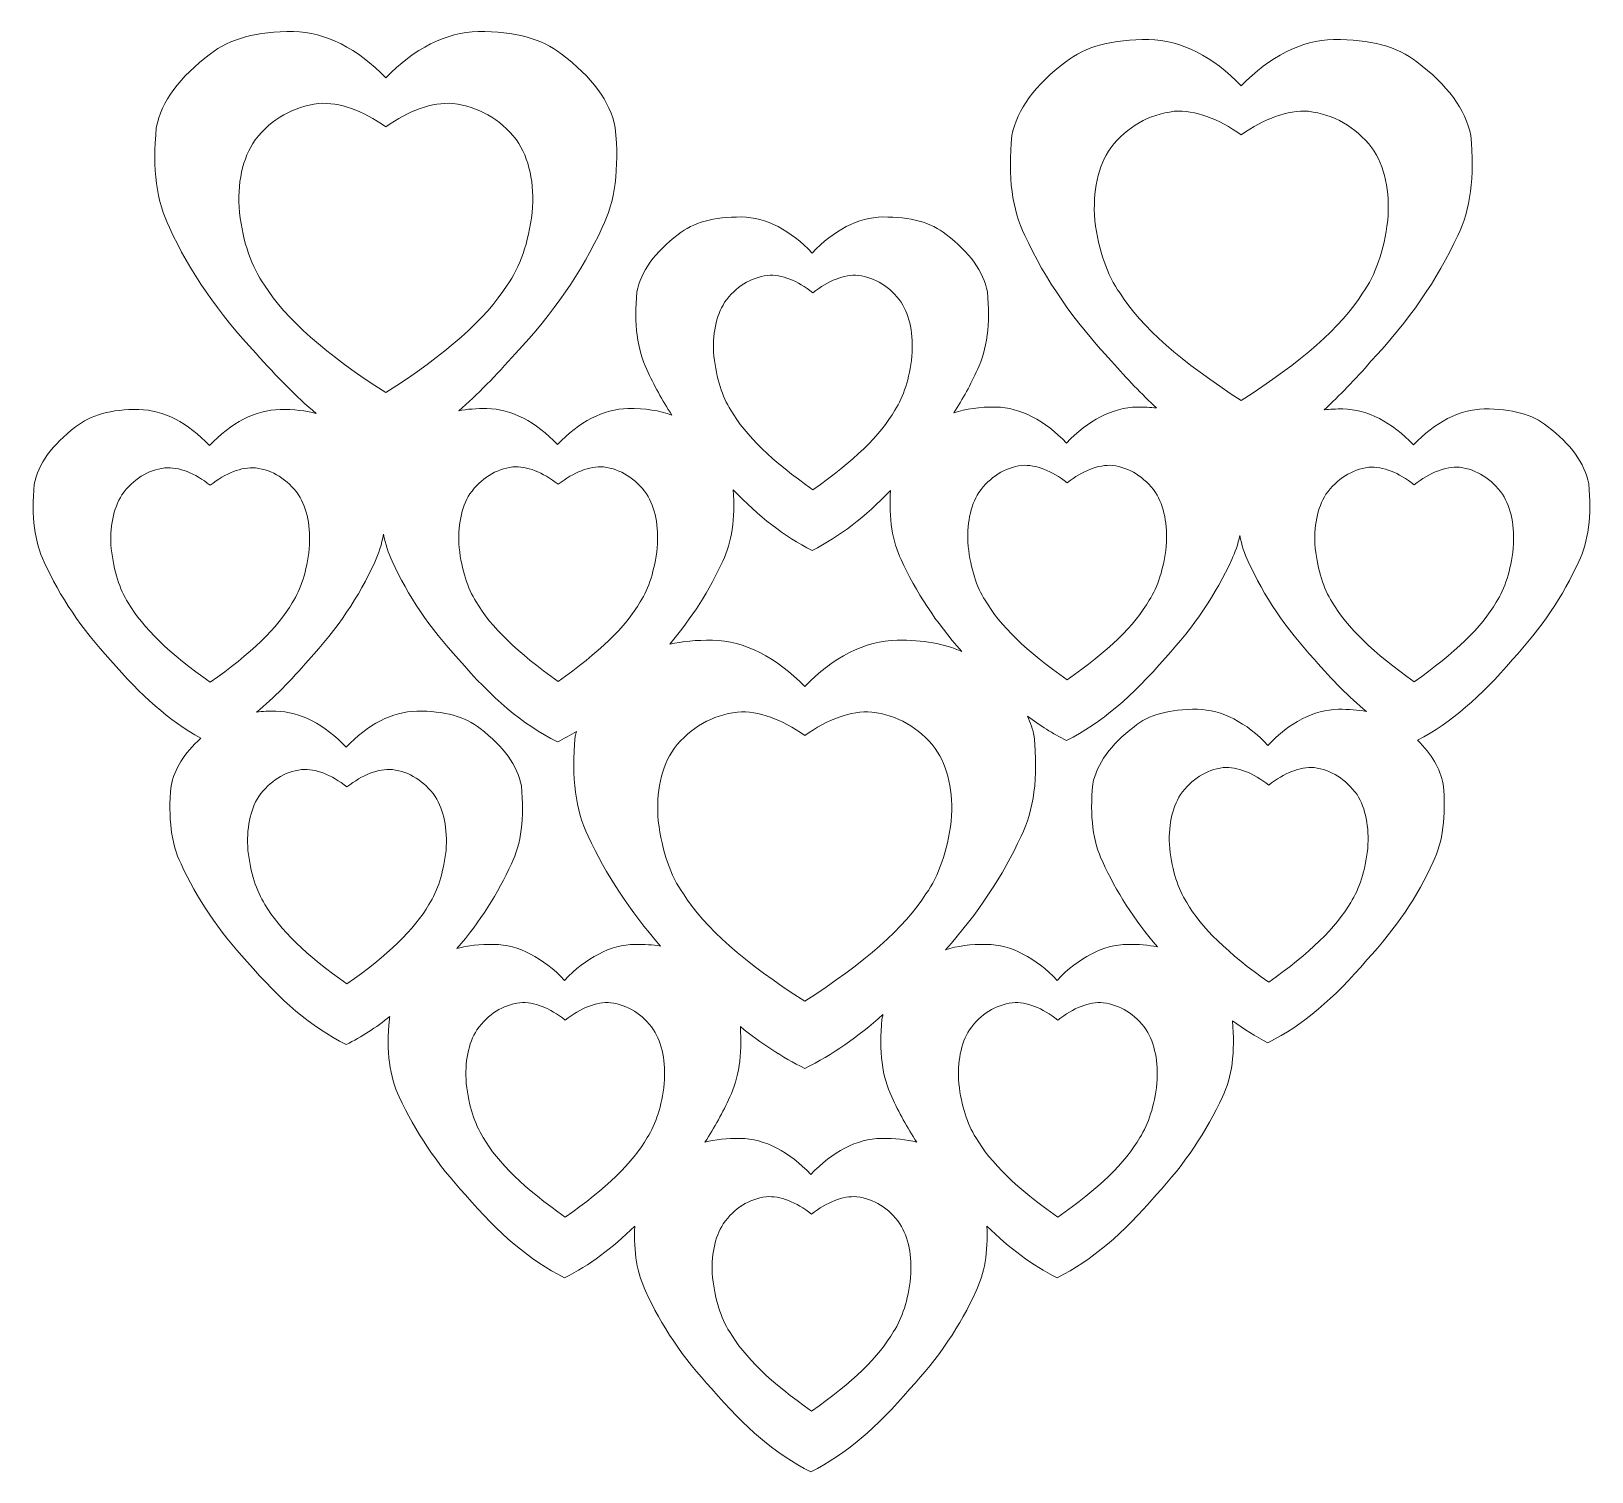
# Model space of a CAD drawing. Header units: millimetres. Extents: x -2296 to 2256, y -962 to 665.
# Drawn here: x -1122 to -534, y -962 to -420 of the extents above; entities that cross this region are included whole.
import ezdxf

# ---------------------------------------------------------------- set-up
doc = ezdxf.new("R2010")
doc.units = ezdxf.units.MM
doc.header["$MEASUREMENT"] = 0
doc.layers.add('layer 1', color=7, linetype='Continuous')

msp = doc.modelspace()

# ---------------------------------------------------------------- linework, layer by layer
at = {"layer": 'layer 1', "color": 250, "lineweight": 20}
for points, knots in [([(-828.4209, -962.2721), (-841.7738, -955.5585), (-853.13, -945.7151), (-865.709, -931.0838), (-865.709, -931.0838), (-876.5399, -919.3693), (-884.856, -907.0548), (-890.6573, -894.1403), (-890.6573, -894.1403), (-893.8194, -887.7169), (-895.1846, -879.5694), (-894.7542, -869.6985), (-894.7542, -869.6985), (-903.3248, -878.1431), (-911.7576, -884.4445), (-921.1856, -889.1848), (-921.1856, -889.1848), (-934.5385, -882.4712), (-945.8947, -872.6278), (-958.4737, -857.9965), (-958.4737, -857.9965), (-969.3046, -846.2821), (-977.6207, -833.9676), (-983.422, -821.0531), (-983.422, -821.0531), (-987.0869, -813.6082), (-988.3386, -803.8478), (-987.1775, -791.7718), (-987.1775, -791.7718), (-987.1105, -791.429), (-987.0358, -791.087), (-986.9541, -790.7461), (-986.9541, -790.7461), (-992.2394, -794.951), (-997.6375, -798.438), (-1003.4087, -801.3396), (-1003.4087, -801.3396), (-1016.7616, -794.626), (-1028.1178, -784.7826), (-1040.6968, -770.1513), (-1040.6968, -770.1513), (-1051.5277, -758.4369), (-1059.8438, -746.1223), (-1065.6451, -733.2078), (-1065.6451, -733.2078), (-1069.31, -725.7629), (-1070.5617, -716.0026), (-1069.4006, -703.9266), (-1069.4006, -703.9266), (-1068.1642, -697.6051), (-1064.4394, -691.6109), (-1058.2274, -685.9441), (-1058.2274, -685.9441), (-1070.1767, -679.3017), (-1080.6763, -669.9158), (-1092.2023, -656.5093), (-1092.2023, -656.5093), (-1103.0332, -644.7949), (-1111.3493, -632.4803), (-1117.1506, -619.5658), (-1117.1506, -619.5658), (-1120.8155, -612.1209), (-1122.0672, -602.3606), (-1120.9062, -590.2846), (-1120.9062, -590.2846), (-1119.402, -582.5938), (-1114.2156, -575.3876), (-1105.347, -568.6659), (-1105.347, -568.6659), (-1099.8682, -564.1704), (-1091.9098, -561.9811), (-1081.472, -562.0982), (-1081.472, -562.0982), (-1072.2342, -562.271), (-1063.024, -567.0941), (-1054.9142, -575.6783), (-1054.9142, -575.6783), (-1046.8045, -567.0941), (-1037.5944, -562.271), (-1028.3567, -562.0982), (-1028.3567, -562.0982), (-1023.2226, -562.0405), (-1018.6888, -562.5414), (-1014.7544, -563.5998), (-1014.7544, -563.5998), (-1022.2225, -557.2684), (-1029.607, -549.8015), (-1037.3448, -540.9786), (-1037.3448, -540.9786), (-1051.5317, -525.9369), (-1062.4245, -510.1248), (-1070.0233, -493.5422), (-1070.0233, -493.5422), (-1074.8237, -483.9827), (-1076.4634, -471.4502), (-1074.9426, -455.9444), (-1074.9426, -455.9444), (-1072.9723, -446.0691), (-1066.1789, -436.8161), (-1054.5625, -428.1852), (-1054.5625, -428.1852), (-1047.3858, -422.4129), (-1036.9616, -419.6019), (-1023.2896, -419.7521), (-1023.2896, -419.7521), (-1011.1896, -419.9739), (-999.1257, -426.1671), (-988.5031, -437.1894), (-988.5031, -437.1894), (-977.8805, -426.1671), (-965.8166, -419.9739), (-953.7166, -419.7521), (-953.7166, -419.7521), (-940.0446, -419.6019), (-929.6204, -422.4129), (-922.4438, -428.1852), (-922.4438, -428.1852), (-910.8273, -436.8161), (-904.034, -446.0691), (-902.0636, -455.9444), (-902.0636, -455.9444), (-900.5428, -471.4502), (-902.1825, -483.9827), (-906.9829, -493.5422), (-906.9829, -493.5422), (-914.5817, -510.1248), (-925.4745, -525.9369), (-939.6615, -540.9786), (-939.6615, -540.9786), (-946.9882, -549.3329), (-953.9985, -556.4705), (-961.0627, -562.5807), (-961.0627, -562.5807), (-957.8565, -561.9811), (-954.3044, -561.7031), (-950.4066, -561.7467), (-950.4066, -561.7467), (-941.1688, -561.9195), (-931.9586, -566.7427), (-923.8488, -575.3269), (-923.8488, -575.3269), (-915.7391, -566.7427), (-906.529, -561.9195), (-897.2913, -561.7467), (-897.2913, -561.7467), (-890.8321, -561.6743), (-885.3228, -562.4856), (-880.7626, -564.1794), (-880.7626, -564.1794), (-884.4062, -558.5943), (-887.5374, -552.8871), (-890.1561, -547.0575), (-890.1561, -547.0575), (-893.8211, -539.6126), (-895.0727, -529.8522), (-893.9117, -517.7762), (-893.9117, -517.7762), (-892.4075, -510.0855), (-887.2211, -502.8793), (-878.3526, -496.1575), (-878.3526, -496.1575), (-872.8737, -491.662), (-864.9153, -489.4727), (-854.4775, -489.5898), (-854.4775, -489.5898), (-845.2397, -489.7626), (-836.0295, -494.5857), (-827.9197, -503.1699), (-827.9197, -503.1699), (-819.81, -494.5857), (-810.5999, -489.7626), (-801.3622, -489.5898), (-801.3622, -489.5898), (-790.9243, -489.4727), (-782.966, -491.662), (-777.4869, -496.1575), (-777.4869, -496.1575), (-768.6184, -502.8793), (-763.4321, -510.0855), (-761.9278, -517.7762), (-761.9278, -517.7762), (-760.7667, -529.8522), (-762.0186, -539.6126), (-765.6834, -547.0575), (-765.6834, -547.0575), (-768.1778, -552.6104), (-771.1377, -558.0524), (-774.5619, -563.3834), (-774.5619, -563.3834), (-770.1347, -561.8525), (-764.8477, -561.121), (-758.7003, -561.1899), (-758.7003, -561.1899), (-749.4625, -561.3627), (-740.2523, -566.1859), (-732.1425, -574.7701), (-732.1425, -574.7701), (-724.0328, -566.1859), (-714.8227, -561.3627), (-705.585, -561.1899), (-705.585, -561.1899), (-702.97, -561.1605), (-700.5106, -561.2761), (-698.2068, -561.5362), (-698.2068, -561.5362), (-703.771, -556.3696), (-709.3502, -550.5399), (-715.1262, -543.954), (-715.1262, -543.954), (-729.3131, -528.9123), (-740.206, -513.1001), (-747.8048, -496.5176), (-747.8048, -496.5176), (-752.6052, -486.9581), (-754.2448, -474.4256), (-752.724, -458.9197), (-752.724, -458.9197), (-750.7537, -449.0445), (-743.9604, -439.7914), (-732.3439, -431.1606), (-732.3439, -431.1606), (-725.1673, -425.3882), (-714.7431, -422.5772), (-701.0711, -422.7274), (-701.0711, -422.7274), (-688.971, -422.9492), (-676.9072, -429.1424), (-666.2846, -440.1648), (-666.2846, -440.1648), (-655.662, -429.1424), (-643.5981, -422.9492), (-631.498, -422.7274), (-631.498, -422.7274), (-617.8261, -422.5772), (-607.4018, -425.3882), (-600.2252, -431.1606), (-600.2252, -431.1606), (-588.6087, -439.7914), (-581.8154, -449.0445), (-579.8451, -458.9197), (-579.8451, -458.9197), (-578.3243, -474.4256), (-579.9639, -486.9581), (-584.7643, -496.5176), (-584.7643, -496.5176), (-592.3631, -513.1001), (-603.256, -528.9123), (-617.4429, -543.954), (-617.4429, -543.954), (-623.4711, -550.8275), (-629.2848, -556.8774), (-635.0909, -562.2092), (-635.0909, -562.2092), (-632.8663, -561.9702), (-630.4985, -561.8644), (-627.9867, -561.8926), (-627.9867, -561.8926), (-618.7489, -562.0654), (-609.5387, -566.8886), (-601.4289, -575.4728), (-601.4289, -575.4728), (-593.3192, -566.8886), (-584.1091, -562.0654), (-574.8713, -561.8926), (-574.8713, -561.8926), (-564.4335, -561.7756), (-556.4752, -563.9649), (-550.9961, -568.4604), (-550.9961, -568.4604), (-542.1275, -575.1821), (-536.9413, -582.3883), (-535.437, -590.0791), (-535.437, -590.0791), (-534.2759, -602.1551), (-535.5278, -611.9154), (-539.1925, -619.3603), (-539.1925, -619.3603), (-544.9938, -632.2748), (-553.3101, -644.5893), (-564.141, -656.3038), (-564.141, -656.3038), (-576.2336, -670.3695), (-587.1967, -680.0098), (-599.8895, -686.6989), (-599.8895, -686.6989), (-594.5958, -691.9334), (-591.3834, -697.4417), (-590.2524, -703.2239), (-590.2524, -703.2239), (-589.0913, -715.2999), (-590.3432, -725.0602), (-594.0079, -732.5051), (-594.0079, -732.5051), (-599.8092, -745.4196), (-608.1255, -757.7342), (-618.9564, -769.4486), (-618.9564, -769.4486), (-631.5352, -784.0799), (-642.8916, -793.9233), (-656.2443, -800.6369), (-656.2443, -800.6369), (-660.8948, -798.2987), (-665.3031, -795.5802), (-669.6052, -792.4128), (-669.6052, -792.4128), (-668.5489, -804.1936), (-669.8203, -813.7403), (-673.42, -821.0531), (-673.42, -821.0531), (-679.2213, -833.9676), (-687.5376, -846.2821), (-698.3685, -857.9965), (-698.3685, -857.9965), (-710.9473, -872.6278), (-722.3037, -882.4712), (-735.6564, -889.1848), (-735.6564, -889.1848), (-745.0844, -884.4445), (-753.5172, -878.1432), (-762.0877, -869.6988), (-762.0877, -869.6988), (-761.6572, -879.5696), (-763.0226, -887.717), (-766.1845, -894.1403), (-766.1845, -894.1403), (-771.9858, -907.0548), (-780.3021, -919.3693), (-791.133, -931.0838), (-791.133, -931.0838), (-803.7118, -945.7151), (-815.0682, -955.5585), (-828.4209, -962.2721)], [0, 0, 0, 0, 0.01190476, 0.01190476, 0.01190476, 0.01190476, 0.02380952, 0.02380952, 0.02380952, 0.02380952, 0.03571429, 0.03571429, 0.03571429, 0.03571429, 0.04761905, 0.04761905, 0.04761905, 0.04761905, 0.05952381, 0.05952381, 0.05952381, 0.05952381, 0.07142857, 0.07142857, 0.07142857, 0.07142857, 0.08333333, 0.08333333, 0.08333333, 0.08333333, 0.0952381, 0.0952381, 0.0952381, 0.0952381, 0.10714286, 0.10714286, 0.10714286, 0.10714286, 0.11904762, 0.11904762, 0.11904762, 0.11904762, 0.13095238, 0.13095238, 0.13095238, 0.13095238, 0.14285714, 0.14285714, 0.14285714, 0.14285714, 0.1547619, 0.1547619, 0.1547619, 0.1547619, 0.16666667, 0.16666667, 0.16666667, 0.16666667, 0.17857143, 0.17857143, 0.17857143, 0.17857143, 0.19047619, 0.19047619, 0.19047619, 0.19047619, 0.20238095, 0.20238095, 0.20238095, 0.20238095, 0.21428571, 0.21428571, 0.21428571, 0.21428571, 0.22619048, 0.22619048, 0.22619048, 0.22619048, 0.23809524, 0.23809524, 0.23809524, 0.23809524, 0.25, 0.25, 0.25, 0.25, 0.26190476, 0.26190476, 0.26190476, 0.26190476, 0.27380952, 0.27380952, 0.27380952, 0.27380952, 0.28571429, 0.28571429, 0.28571429, 0.28571429, 0.29761905, 0.29761905, 0.29761905, 0.29761905, 0.30952381, 0.30952381, 0.30952381, 0.30952381, 0.32142857, 0.32142857, 0.32142857, 0.32142857, 0.33333333, 0.33333333, 0.33333333, 0.33333333, 0.3452381, 0.3452381, 0.3452381, 0.3452381, 0.35714286, 0.35714286, 0.35714286, 0.35714286, 0.36904762, 0.36904762, 0.36904762, 0.36904762, 0.38095238, 0.38095238, 0.38095238, 0.38095238, 0.39285714, 0.39285714, 0.39285714, 0.39285714, 0.4047619, 0.4047619, 0.4047619, 0.4047619, 0.41666667, 0.41666667, 0.41666667, 0.41666667, 0.42857143, 0.42857143, 0.42857143, 0.42857143, 0.44047619, 0.44047619, 0.44047619, 0.44047619, 0.45238095, 0.45238095, 0.45238095, 0.45238095, 0.46428571, 0.46428571, 0.46428571, 0.46428571, 0.47619048, 0.47619048, 0.47619048, 0.47619048, 0.48809524, 0.48809524, 0.48809524, 0.48809524, 0.5, 0.5, 0.5, 0.5, 0.51190476, 0.51190476, 0.51190476, 0.51190476, 0.52380952, 0.52380952, 0.52380952, 0.52380952, 0.53571429, 0.53571429, 0.53571429, 0.53571429, 0.54761905, 0.54761905, 0.54761905, 0.54761905, 0.55952381, 0.55952381, 0.55952381, 0.55952381, 0.57142857, 0.57142857, 0.57142857, 0.57142857, 0.58333333, 0.58333333, 0.58333333, 0.58333333, 0.5952381, 0.5952381, 0.5952381, 0.5952381, 0.60714286, 0.60714286, 0.60714286, 0.60714286, 0.61904762, 0.61904762, 0.61904762, 0.61904762, 0.63095238, 0.63095238, 0.63095238, 0.63095238, 0.64285714, 0.64285714, 0.64285714, 0.64285714, 0.6547619, 0.6547619, 0.6547619, 0.6547619, 0.66666667, 0.66666667, 0.66666667, 0.66666667, 0.67857143, 0.67857143, 0.67857143, 0.67857143, 0.69047619, 0.69047619, 0.69047619, 0.69047619, 0.70238095, 0.70238095, 0.70238095, 0.70238095, 0.71428571, 0.71428571, 0.71428571, 0.71428571, 0.72619048, 0.72619048, 0.72619048, 0.72619048, 0.73809524, 0.73809524, 0.73809524, 0.73809524, 0.75, 0.75, 0.75, 0.75, 0.76190476, 0.76190476, 0.76190476, 0.76190476, 0.77380952, 0.77380952, 0.77380952, 0.77380952, 0.78571429, 0.78571429, 0.78571429, 0.78571429, 0.79761905, 0.79761905, 0.79761905, 0.79761905, 0.80952381, 0.80952381, 0.80952381, 0.80952381, 0.82142857, 0.82142857, 0.82142857, 0.82142857, 0.83333333, 0.83333333, 0.83333333, 0.83333333, 0.8452381, 0.8452381, 0.8452381, 0.8452381, 0.85714286, 0.85714286, 0.85714286, 0.85714286, 0.86904762, 0.86904762, 0.86904762, 0.86904762, 0.88095238, 0.88095238, 0.88095238, 0.88095238, 0.89285714, 0.89285714, 0.89285714, 0.89285714, 0.9047619, 0.9047619, 0.9047619, 0.9047619, 0.91666667, 0.91666667, 0.91666667, 0.91666667, 0.92857143, 0.92857143, 0.92857143, 0.92857143, 0.94047619, 0.94047619, 0.94047619, 0.94047619, 0.95238095, 0.95238095, 0.95238095, 0.95238095, 0.96428571, 0.96428571, 0.96428571, 0.96428571, 0.97619048, 0.97619048, 0.97619048, 0.97619048, 1, 1, 1, 1]), ([(-988.5031, -555.7368), (-1011.0493, -541.3584), (-1026.2759, -527.8888), (-1034.1827, -515.3279), (-1034.1827, -515.3279), (-1039.0397, -508.4749), (-1042.2021, -499.3388), (-1043.6699, -487.9201), (-1043.6699, -487.9201), (-1044.5451, -476.7604), (-1042.5539, -467.6244), (-1037.6964, -460.5124), (-1037.6964, -460.5124), (-1031.3579, -452.5563), (-1023.3934, -447.9883), (-1013.8025, -446.8085), (-1013.8025, -446.8085), (-1005.8551, -446.2825), (-997.1879, -449.4889), (-988.5031, -455.6371), (-988.5031, -455.6371), (-979.8183, -449.4889), (-971.1511, -446.2825), (-963.2037, -446.8085), (-963.2037, -446.8085), (-953.6128, -447.9883), (-945.6483, -452.5563), (-939.3099, -460.5124), (-939.3099, -460.5124), (-934.4523, -467.6244), (-932.4611, -476.7604), (-933.3363, -487.9201), (-933.3363, -487.9201), (-934.8041, -499.3388), (-937.9665, -508.4749), (-942.8236, -515.3279), (-942.8236, -515.3279), (-950.7303, -527.8888), (-965.9569, -541.3584), (-988.5031, -555.7368)], [0, 0, 0, 0, 0.09090909, 0.09090909, 0.09090909, 0.09090909, 0.18181818, 0.18181818, 0.18181818, 0.18181818, 0.27272727, 0.27272727, 0.27272727, 0.27272727, 0.36363636, 0.36363636, 0.36363636, 0.36363636, 0.45454545, 0.45454545, 0.45454545, 0.45454545, 0.54545455, 0.54545455, 0.54545455, 0.54545455, 0.63636364, 0.63636364, 0.63636364, 0.63636364, 0.72727273, 0.72727273, 0.72727273, 0.72727273, 0.81818182, 0.81818182, 0.81818182, 0.81818182, 1, 1, 1, 1]), ([(-666.2846, -558.7121), (-688.8308, -544.3338), (-704.0574, -530.8642), (-711.9641, -518.3033), (-711.9641, -518.3033), (-716.8211, -511.4502), (-719.9836, -502.3142), (-721.4514, -490.8954), (-721.4514, -490.8954), (-722.3266, -479.7358), (-720.3353, -470.5998), (-715.4778, -463.4877), (-715.4778, -463.4877), (-709.1393, -455.5317), (-701.1748, -450.9637), (-691.584, -449.7839), (-691.584, -449.7839), (-683.6366, -449.2578), (-674.9694, -452.4642), (-666.2846, -458.6124), (-666.2846, -458.6124), (-657.5998, -452.4642), (-648.9326, -449.2578), (-640.9851, -449.7839), (-640.9851, -449.7839), (-631.3943, -450.9637), (-623.4298, -455.5317), (-617.0913, -463.4877), (-617.0913, -463.4877), (-612.2338, -470.5998), (-610.2425, -479.7358), (-611.1177, -490.8954), (-611.1177, -490.8954), (-612.5856, -502.3142), (-615.748, -511.4502), (-620.605, -518.3033), (-620.605, -518.3033), (-628.5117, -530.8642), (-643.7384, -544.3338), (-666.2846, -558.7121)], [0, 0, 0, 0, 0.09090909, 0.09090909, 0.09090909, 0.09090909, 0.18181818, 0.18181818, 0.18181818, 0.18181818, 0.27272727, 0.27272727, 0.27272727, 0.27272727, 0.36363636, 0.36363636, 0.36363636, 0.36363636, 0.45454545, 0.45454545, 0.45454545, 0.45454545, 0.54545455, 0.54545455, 0.54545455, 0.54545455, 0.63636364, 0.63636364, 0.63636364, 0.63636364, 0.72727273, 0.72727273, 0.72727273, 0.72727273, 0.81818182, 0.81818182, 0.81818182, 0.81818182, 1, 1, 1, 1]), ([(-827.6422, -592.3485), (-842.8867, -581.6863), (-853.182, -571.6978), (-858.5282, -562.3834), (-858.5282, -562.3834), (-861.8122, -557.3012), (-863.9503, -550.5267), (-864.9427, -542.0588), (-864.9427, -542.0588), (-865.5347, -533.7836), (-864.1884, -527.0088), (-860.9039, -521.7348), (-860.9039, -521.7348), (-856.6181, -515.8351), (-851.2331, -512.4477), (-844.7483, -511.5727), (-844.7483, -511.5727), (-839.3749, -511.1828), (-833.5143, -513.5603), (-827.6422, -518.1195), (-827.6422, -518.1195), (-821.7702, -513.5603), (-815.9095, -511.1828), (-810.5362, -511.5727), (-810.5362, -511.5727), (-804.0515, -512.4477), (-798.6664, -515.8351), (-794.3806, -521.7348), (-794.3806, -521.7348), (-791.0962, -527.0088), (-789.7498, -533.7836), (-790.3418, -542.0588), (-790.3418, -542.0588), (-791.334, -550.5267), (-793.4724, -557.3012), (-796.7563, -562.3834), (-796.7563, -562.3834), (-802.1024, -571.6978), (-812.3978, -581.6863), (-827.6422, -592.3485)], [0, 0, 0, 0, 0.09090909, 0.09090909, 0.09090909, 0.09090909, 0.18181818, 0.18181818, 0.18181818, 0.18181818, 0.27272727, 0.27272727, 0.27272727, 0.27272727, 0.36363636, 0.36363636, 0.36363636, 0.36363636, 0.45454545, 0.45454545, 0.45454545, 0.45454545, 0.54545455, 0.54545455, 0.54545455, 0.54545455, 0.63636364, 0.63636364, 0.63636364, 0.63636364, 0.72727273, 0.72727273, 0.72727273, 0.72727273, 0.81818182, 0.81818182, 0.81818182, 0.81818182, 1, 1, 1, 1]), ([(-1054.6367, -664.8569), (-1069.8812, -654.1947), (-1080.1765, -644.2062), (-1085.5227, -634.8917), (-1085.5227, -634.8917), (-1088.8066, -629.8096), (-1090.9448, -623.035), (-1091.9372, -614.5672), (-1091.9372, -614.5672), (-1092.5292, -606.2919), (-1091.1829, -599.5172), (-1087.8984, -594.2432), (-1087.8984, -594.2432), (-1083.6126, -588.3435), (-1078.2275, -584.9561), (-1071.7428, -584.0811), (-1071.7428, -584.0811), (-1066.3694, -583.6911), (-1060.5088, -586.0687), (-1054.6367, -590.6279), (-1054.6367, -590.6279), (-1048.7647, -586.0687), (-1042.904, -583.6911), (-1037.5307, -584.0811), (-1037.5307, -584.0811), (-1031.046, -584.9561), (-1025.6609, -588.3435), (-1021.3751, -594.2432), (-1021.3751, -594.2432), (-1018.0906, -599.5172), (-1016.7443, -606.2919), (-1017.3363, -614.5672), (-1017.3363, -614.5672), (-1018.3285, -623.035), (-1020.4669, -629.8096), (-1023.7508, -634.8917), (-1023.7508, -634.8917), (-1029.0969, -644.2062), (-1039.3923, -654.1947), (-1054.6367, -664.8569)], [0, 0, 0, 0, 0.09090909, 0.09090909, 0.09090909, 0.09090909, 0.18181818, 0.18181818, 0.18181818, 0.18181818, 0.27272727, 0.27272727, 0.27272727, 0.27272727, 0.36363636, 0.36363636, 0.36363636, 0.36363636, 0.45454545, 0.45454545, 0.45454545, 0.45454545, 0.54545455, 0.54545455, 0.54545455, 0.54545455, 0.63636364, 0.63636364, 0.63636364, 0.63636364, 0.72727273, 0.72727273, 0.72727273, 0.72727273, 0.81818182, 0.81818182, 0.81818182, 0.81818182, 1, 1, 1, 1]), ([(-923.5713, -664.5055), (-938.8158, -653.8432), (-949.1111, -643.8548), (-954.4573, -634.5403), (-954.4573, -634.5403), (-957.7412, -629.4582), (-959.8794, -622.6836), (-960.8718, -614.2158), (-960.8718, -614.2158), (-961.4638, -605.9405), (-960.1175, -599.1658), (-956.833, -593.8917), (-956.833, -593.8917), (-952.5472, -587.992), (-947.1621, -584.6047), (-940.6774, -583.7296), (-940.6774, -583.7296), (-935.304, -583.3397), (-929.4434, -585.7172), (-923.5713, -590.2765), (-923.5713, -590.2765), (-917.6993, -585.7172), (-911.8386, -583.3397), (-906.4653, -583.7296), (-906.4653, -583.7296), (-899.9806, -584.6047), (-894.5955, -587.992), (-890.3097, -593.8917), (-890.3097, -593.8917), (-887.0252, -599.1658), (-885.6789, -605.9405), (-886.2709, -614.2158), (-886.2709, -614.2158), (-887.2631, -622.6836), (-889.4015, -629.4582), (-892.6854, -634.5403), (-892.6854, -634.5403), (-898.0315, -643.8548), (-908.3269, -653.8432), (-923.5713, -664.5055)], [0, 0, 0, 0, 0.09090909, 0.09090909, 0.09090909, 0.09090909, 0.18181818, 0.18181818, 0.18181818, 0.18181818, 0.27272727, 0.27272727, 0.27272727, 0.27272727, 0.36363636, 0.36363636, 0.36363636, 0.36363636, 0.45454545, 0.45454545, 0.45454545, 0.45454545, 0.54545455, 0.54545455, 0.54545455, 0.54545455, 0.63636364, 0.63636364, 0.63636364, 0.63636364, 0.72727273, 0.72727273, 0.72727273, 0.72727273, 0.81818182, 0.81818182, 0.81818182, 0.81818182, 1, 1, 1, 1]), ([(-731.865, -663.9487), (-747.1095, -653.2864), (-757.4048, -643.298), (-762.751, -633.9835), (-762.751, -633.9835), (-766.035, -628.9014), (-768.1731, -622.1268), (-769.1655, -613.659), (-769.1655, -613.659), (-769.7575, -605.3837), (-768.4112, -598.609), (-765.1267, -593.335), (-765.1267, -593.335), (-760.8409, -587.4352), (-755.4559, -584.0479), (-748.9711, -583.1729), (-748.9711, -583.1729), (-743.5977, -582.7829), (-737.7371, -585.1605), (-731.865, -589.7197), (-731.865, -589.7197), (-725.993, -585.1605), (-720.1323, -582.7829), (-714.759, -583.1729), (-714.759, -583.1729), (-708.2743, -584.0479), (-702.8892, -587.4352), (-698.6034, -593.335), (-698.6034, -593.335), (-695.319, -598.609), (-693.9726, -605.3837), (-694.5646, -613.659), (-694.5646, -613.659), (-695.5568, -622.1268), (-697.6952, -628.9014), (-700.9791, -633.9835), (-700.9791, -633.9835), (-706.3252, -643.298), (-716.6206, -653.2864), (-731.865, -663.9487)], [0, 0, 0, 0, 0.09090909, 0.09090909, 0.09090909, 0.09090909, 0.18181818, 0.18181818, 0.18181818, 0.18181818, 0.27272727, 0.27272727, 0.27272727, 0.27272727, 0.36363636, 0.36363636, 0.36363636, 0.36363636, 0.45454545, 0.45454545, 0.45454545, 0.45454545, 0.54545455, 0.54545455, 0.54545455, 0.54545455, 0.63636364, 0.63636364, 0.63636364, 0.63636364, 0.72727273, 0.72727273, 0.72727273, 0.72727273, 0.81818182, 0.81818182, 0.81818182, 0.81818182, 1, 1, 1, 1]), ([(-601.1514, -664.6514), (-616.3959, -653.9891), (-626.6911, -644.0007), (-632.0374, -634.6862), (-632.0374, -634.6862), (-635.3213, -629.6041), (-637.4595, -622.8295), (-638.4519, -614.3617), (-638.4519, -614.3617), (-639.0439, -606.0864), (-637.6976, -599.3117), (-634.4131, -594.0377), (-634.4131, -594.0377), (-630.1273, -588.138), (-624.7422, -584.7506), (-618.2575, -583.8756), (-618.2575, -583.8756), (-612.884, -583.4856), (-607.0235, -585.8632), (-601.1514, -590.4224), (-601.1514, -590.4224), (-595.2794, -585.8632), (-589.4187, -583.4856), (-584.0454, -583.8756), (-584.0454, -583.8756), (-577.5607, -584.7506), (-572.1756, -588.138), (-567.8898, -594.0377), (-567.8898, -594.0377), (-564.6053, -599.3117), (-563.259, -606.0864), (-563.851, -614.3617), (-563.851, -614.3617), (-564.8432, -622.8295), (-566.9815, -629.6041), (-570.2655, -634.6862), (-570.2655, -634.6862), (-575.6116, -644.0007), (-585.907, -653.9891), (-601.1514, -664.6514)], [0, 0, 0, 0, 0.09090909, 0.09090909, 0.09090909, 0.09090909, 0.18181818, 0.18181818, 0.18181818, 0.18181818, 0.27272727, 0.27272727, 0.27272727, 0.27272727, 0.36363636, 0.36363636, 0.36363636, 0.36363636, 0.45454545, 0.45454545, 0.45454545, 0.45454545, 0.54545455, 0.54545455, 0.54545455, 0.54545455, 0.63636364, 0.63636364, 0.63636364, 0.63636364, 0.72727273, 0.72727273, 0.72727273, 0.72727273, 0.81818182, 0.81818182, 0.81818182, 0.81818182, 1, 1, 1, 1]), ([(-771.559, -653.2546), (-781.3569, -642.2452), (-788.9636, -630.7127), (-794.3789, -618.6576), (-794.3789, -618.6576), (-797.716, -611.8787), (-799.0519, -603.18), (-798.3878, -592.5617), (-798.3878, -592.5617), (-808.0446, -602.6093), (-817.3577, -609.8787), (-827.9197, -615.1892), (-827.9197, -615.1892), (-838.556, -609.8415), (-847.9254, -602.508), (-857.6549, -592.3505), (-857.6549, -592.3505), (-856.8764, -603.3181), (-858.1955, -612.2728), (-861.6125, -619.2144), (-861.6125, -619.2144), (-866.4899, -630.0724), (-873.1453, -640.5061), (-881.5782, -650.5158), (-881.5782, -650.5158), (-876.8446, -649.4508), (-871.491, -648.9512), (-865.5174, -649.0167), (-865.5174, -649.0167), (-853.4174, -649.2385), (-841.3535, -655.4317), (-830.7309, -666.4541), (-830.7309, -666.4541), (-820.1083, -655.4317), (-808.0444, -649.2385), (-795.9444, -649.0167), (-795.9444, -649.0167), (-786.1487, -648.9092), (-778.0203, -650.3217), (-771.559, -653.2546)], [0, 0, 0, 0, 0.09090909, 0.09090909, 0.09090909, 0.09090909, 0.18181818, 0.18181818, 0.18181818, 0.18181818, 0.27272727, 0.27272727, 0.27272727, 0.27272727, 0.36363636, 0.36363636, 0.36363636, 0.36363636, 0.45454545, 0.45454545, 0.45454545, 0.45454545, 0.54545455, 0.54545455, 0.54545455, 0.54545455, 0.63636364, 0.63636364, 0.63636364, 0.63636364, 0.72727273, 0.72727273, 0.72727273, 0.72727273, 0.81818182, 0.81818182, 0.81818182, 0.81818182, 1, 1, 1, 1]), ([(-961.7128, -765.188), (-957.6941, -764.0607), (-953.0379, -763.526), (-947.7433, -763.5854), (-947.7433, -763.5854), (-938.5056, -763.7582), (-929.2953, -768.5814), (-921.1856, -777.1656), (-921.1856, -777.1656), (-913.0758, -768.5814), (-903.8658, -763.7582), (-894.628, -763.5854), (-894.628, -763.5854), (-891.1527, -763.5464), (-887.9526, -763.7635), (-885.0269, -764.2358), (-885.0269, -764.2358), (-896.5819, -751.0062), (-905.6572, -737.1968), (-912.2511, -722.8069), (-912.2511, -722.8069), (-917.0515, -713.2474), (-918.6912, -700.7149), (-917.1704, -685.209), (-917.1704, -685.209), (-917.0472, -684.5913), (-916.9049, -683.9759), (-916.7439, -683.363), (-916.7439, -683.363), (-919.0592, -684.8008), (-921.4208, -686.1254), (-923.8488, -687.3462), (-923.8488, -687.3462), (-937.2017, -680.6325), (-948.5579, -670.7892), (-961.1369, -656.1578), (-961.1369, -656.1578), (-971.9679, -644.4434), (-980.284, -632.1289), (-986.0852, -619.2144), (-986.0852, -619.2144), (-987.5693, -616.1997), (-988.6573, -612.8055), (-989.3501, -609.0315), (-989.3501, -609.0315), (-990.039, -612.9463), (-991.1479, -616.458), (-992.6778, -619.5658), (-992.6778, -619.5658), (-998.4791, -632.4803), (-1006.7954, -644.7949), (-1017.6263, -656.5093), (-1017.6263, -656.5093), (-1024.328, -664.3045), (-1030.6827, -670.7405), (-1037.1773, -676.0683), (-1037.1773, -676.0683), (-1034.9217, -675.8213), (-1032.5184, -675.7116), (-1029.9664, -675.7402), (-1029.9664, -675.7402), (-1020.7286, -675.913), (-1011.5184, -680.7361), (-1003.4087, -689.3203), (-1003.4087, -689.3203), (-995.2989, -680.7361), (-986.0889, -675.913), (-976.8511, -675.7402), (-976.8511, -675.7402), (-966.4133, -675.6231), (-958.4549, -677.8124), (-952.9759, -682.3079), (-952.9759, -682.3079), (-944.1073, -689.0296), (-938.9211, -696.2358), (-937.4167, -703.9266), (-937.4167, -703.9266), (-936.2557, -716.0026), (-937.5075, -725.7629), (-941.1723, -733.2078), (-941.1723, -733.2078), (-946.1601, -744.3114), (-953.0069, -754.9716), (-961.7128, -765.188)], [0, 0, 0, 0, 0.04545455, 0.04545455, 0.04545455, 0.04545455, 0.09090909, 0.09090909, 0.09090909, 0.09090909, 0.13636364, 0.13636364, 0.13636364, 0.13636364, 0.18181818, 0.18181818, 0.18181818, 0.18181818, 0.22727273, 0.22727273, 0.22727273, 0.22727273, 0.27272727, 0.27272727, 0.27272727, 0.27272727, 0.31818182, 0.31818182, 0.31818182, 0.31818182, 0.36363636, 0.36363636, 0.36363636, 0.36363636, 0.40909091, 0.40909091, 0.40909091, 0.40909091, 0.45454545, 0.45454545, 0.45454545, 0.45454545, 0.5, 0.5, 0.5, 0.5, 0.54545455, 0.54545455, 0.54545455, 0.54545455, 0.59090909, 0.59090909, 0.59090909, 0.59090909, 0.63636364, 0.63636364, 0.63636364, 0.63636364, 0.68181818, 0.68181818, 0.68181818, 0.68181818, 0.72727273, 0.72727273, 0.72727273, 0.72727273, 0.77272727, 0.77272727, 0.77272727, 0.77272727, 0.81818182, 0.81818182, 0.81818182, 0.81818182, 0.86363636, 0.86363636, 0.86363636, 0.86363636, 0.90909091, 0.90909091, 0.90909091, 0.90909091, 1, 1, 1, 1]), ([(-777.6758, -765.6435), (-773.3311, -764.2048), (-768.1776, -763.5185), (-762.2142, -763.5854), (-762.2142, -763.5854), (-752.9764, -763.7582), (-743.7662, -768.5814), (-735.6564, -777.1656), (-735.6564, -777.1656), (-727.5467, -768.5814), (-718.3366, -763.7582), (-709.0988, -763.5854), (-709.0988, -763.5854), (-704.9829, -763.5392), (-701.2529, -763.8518), (-697.908, -764.523), (-697.908, -764.523), (-706.6292, -754.295), (-713.4867, -743.6224), (-718.4807, -732.5051), (-718.4807, -732.5051), (-722.1456, -725.0602), (-723.3973, -715.2999), (-722.2363, -703.2239), (-722.2363, -703.2239), (-720.7321, -695.5331), (-715.5457, -688.3269), (-706.6771, -681.6052), (-706.6771, -681.6052), (-701.1982, -677.1097), (-693.2399, -674.9204), (-682.8021, -675.0374), (-682.8021, -675.0374), (-673.5643, -675.2103), (-664.3541, -680.0334), (-656.2443, -688.6176), (-656.2443, -688.6176), (-648.1346, -680.0334), (-638.9245, -675.2103), (-629.6867, -675.0374), (-629.6867, -675.0374), (-625.8538, -674.9945), (-622.3557, -675.2629), (-619.1915, -675.8419), (-619.1915, -675.8419), (-625.6772, -670.5181), (-632.0239, -664.0888), (-638.717, -656.3038), (-638.717, -656.3038), (-649.5479, -644.5893), (-657.864, -632.2748), (-663.6653, -619.3603), (-663.6653, -619.3603), (-665.0974, -616.4509), (-666.1612, -613.188), (-666.8563, -609.5714), (-666.8563, -609.5714), (-667.551, -612.909), (-668.5675, -615.9379), (-669.9062, -618.6576), (-669.9062, -618.6576), (-675.7074, -631.5721), (-684.0237, -643.8866), (-694.8546, -655.6011), (-694.8546, -655.6011), (-707.4335, -670.2324), (-718.7898, -680.0757), (-732.1425, -686.7894), (-732.1425, -686.7894), (-737.2755, -684.2087), (-742.1131, -681.1648), (-746.8388, -677.5649), (-746.8388, -677.5649), (-745.6578, -680.0701), (-744.8084, -682.6181), (-744.2914, -685.209), (-744.2914, -685.209), (-742.7706, -700.7149), (-744.4103, -713.2474), (-749.2107, -722.8069), (-749.2107, -722.8069), (-756.0389, -737.7079), (-765.5278, -751.9867), (-777.6758, -765.6435)], [0, 0, 0, 0, 0.04545455, 0.04545455, 0.04545455, 0.04545455, 0.09090909, 0.09090909, 0.09090909, 0.09090909, 0.13636364, 0.13636364, 0.13636364, 0.13636364, 0.18181818, 0.18181818, 0.18181818, 0.18181818, 0.22727273, 0.22727273, 0.22727273, 0.22727273, 0.27272727, 0.27272727, 0.27272727, 0.27272727, 0.31818182, 0.31818182, 0.31818182, 0.31818182, 0.36363636, 0.36363636, 0.36363636, 0.36363636, 0.40909091, 0.40909091, 0.40909091, 0.40909091, 0.45454545, 0.45454545, 0.45454545, 0.45454545, 0.5, 0.5, 0.5, 0.5, 0.54545455, 0.54545455, 0.54545455, 0.54545455, 0.59090909, 0.59090909, 0.59090909, 0.59090909, 0.63636364, 0.63636364, 0.63636364, 0.63636364, 0.68181818, 0.68181818, 0.68181818, 0.68181818, 0.72727273, 0.72727273, 0.72727273, 0.72727273, 0.77272727, 0.77272727, 0.77272727, 0.77272727, 0.81818182, 0.81818182, 0.81818182, 0.81818182, 0.86363636, 0.86363636, 0.86363636, 0.86363636, 0.90909091, 0.90909091, 0.90909091, 0.90909091, 1, 1, 1, 1]), ([(-830.7309, -785.0014), (-853.2771, -770.6231), (-868.5037, -757.1535), (-876.4104, -744.5926), (-876.4104, -744.5926), (-881.2675, -737.7395), (-884.4299, -728.6035), (-885.8977, -717.1847), (-885.8977, -717.1847), (-886.7729, -706.0251), (-884.7817, -696.8891), (-879.9241, -689.777), (-879.9241, -689.777), (-873.5857, -681.821), (-865.6212, -677.253), (-856.0303, -676.0732), (-856.0303, -676.0732), (-848.0829, -675.5471), (-839.4157, -678.7535), (-830.7309, -684.9017), (-830.7309, -684.9017), (-822.0461, -678.7535), (-813.3789, -675.5471), (-805.4315, -676.0732), (-805.4315, -676.0732), (-795.8406, -677.253), (-787.8761, -681.821), (-781.5377, -689.777), (-781.5377, -689.777), (-776.6801, -696.8891), (-774.6889, -706.0251), (-775.5641, -717.1847), (-775.5641, -717.1847), (-777.0319, -728.6035), (-780.1943, -737.7395), (-785.0514, -744.5926), (-785.0514, -744.5926), (-792.9581, -757.1535), (-808.1847, -770.6231), (-830.7309, -785.0014)], [0, 0, 0, 0, 0.09090909, 0.09090909, 0.09090909, 0.09090909, 0.18181818, 0.18181818, 0.18181818, 0.18181818, 0.27272727, 0.27272727, 0.27272727, 0.27272727, 0.36363636, 0.36363636, 0.36363636, 0.36363636, 0.45454545, 0.45454545, 0.45454545, 0.45454545, 0.54545455, 0.54545455, 0.54545455, 0.54545455, 0.63636364, 0.63636364, 0.63636364, 0.63636364, 0.72727273, 0.72727273, 0.72727273, 0.72727273, 0.81818182, 0.81818182, 0.81818182, 0.81818182, 1, 1, 1, 1]), ([(-1003.1311, -778.4989), (-1018.3757, -767.8367), (-1028.6709, -757.8482), (-1034.0171, -748.5337), (-1034.0171, -748.5337), (-1037.3011, -743.4516), (-1039.4393, -736.677), (-1040.4316, -728.2092), (-1040.4316, -728.2092), (-1041.0236, -719.9339), (-1039.6773, -713.1592), (-1036.3929, -707.8852), (-1036.3929, -707.8852), (-1032.1071, -701.9855), (-1026.722, -698.5981), (-1020.2373, -697.7231), (-1020.2373, -697.7231), (-1014.8638, -697.3331), (-1009.0033, -699.7107), (-1003.1311, -704.2699), (-1003.1311, -704.2699), (-997.2591, -699.7107), (-991.3984, -697.3331), (-986.0251, -697.7231), (-986.0251, -697.7231), (-979.5404, -698.5981), (-974.1553, -701.9855), (-969.8695, -707.8852), (-969.8695, -707.8852), (-966.5851, -713.1592), (-965.2388, -719.9339), (-965.8308, -728.2092), (-965.8308, -728.2092), (-966.823, -736.677), (-968.9613, -743.4516), (-972.2452, -748.5337), (-972.2452, -748.5337), (-977.5913, -757.8482), (-987.8867, -767.8367), (-1003.1311, -778.4989)], [0, 0, 0, 0, 0.09090909, 0.09090909, 0.09090909, 0.09090909, 0.18181818, 0.18181818, 0.18181818, 0.18181818, 0.27272727, 0.27272727, 0.27272727, 0.27272727, 0.36363636, 0.36363636, 0.36363636, 0.36363636, 0.45454545, 0.45454545, 0.45454545, 0.45454545, 0.54545455, 0.54545455, 0.54545455, 0.54545455, 0.63636364, 0.63636364, 0.63636364, 0.63636364, 0.72727273, 0.72727273, 0.72727273, 0.72727273, 0.81818182, 0.81818182, 0.81818182, 0.81818182, 1, 1, 1, 1]), ([(-655.9667, -777.7962), (-671.2113, -767.1339), (-681.5065, -757.1455), (-686.8528, -747.831), (-686.8528, -747.831), (-690.1367, -742.7489), (-692.2749, -735.9743), (-693.2673, -727.5065), (-693.2673, -727.5065), (-693.8593, -719.2312), (-692.5129, -712.4565), (-689.2285, -707.1825), (-689.2285, -707.1825), (-684.9427, -701.2828), (-679.5576, -697.8954), (-673.0729, -697.0204), (-673.0729, -697.0204), (-667.6994, -696.6304), (-661.8389, -699.008), (-655.9667, -703.5672), (-655.9667, -703.5672), (-650.0948, -699.008), (-644.2341, -696.6304), (-638.8608, -697.0204), (-638.8608, -697.0204), (-632.376, -697.8954), (-626.991, -701.2828), (-622.7052, -707.1825), (-622.7052, -707.1825), (-619.4207, -712.4565), (-618.0744, -719.2312), (-618.6664, -727.5065), (-618.6664, -727.5065), (-619.6586, -735.9743), (-621.7969, -742.7489), (-625.0809, -747.831), (-625.0809, -747.831), (-630.427, -757.1455), (-640.7224, -767.1339), (-655.9667, -777.7962)], [0, 0, 0, 0, 0.09090909, 0.09090909, 0.09090909, 0.09090909, 0.18181818, 0.18181818, 0.18181818, 0.18181818, 0.27272727, 0.27272727, 0.27272727, 0.27272727, 0.36363636, 0.36363636, 0.36363636, 0.36363636, 0.45454545, 0.45454545, 0.45454545, 0.45454545, 0.54545455, 0.54545455, 0.54545455, 0.54545455, 0.63636364, 0.63636364, 0.63636364, 0.63636364, 0.72727273, 0.72727273, 0.72727273, 0.72727273, 0.81818182, 0.81818182, 0.81818182, 0.81818182, 1, 1, 1, 1]), ([(-920.908, -866.3442), (-936.1526, -855.6819), (-946.4478, -845.6934), (-951.7941, -836.379), (-951.7941, -836.379), (-955.078, -831.2968), (-957.2162, -824.5223), (-958.2086, -816.0544), (-958.2086, -816.0544), (-958.8005, -807.7792), (-957.4542, -801.0044), (-954.1698, -795.7304), (-954.1698, -795.7304), (-949.884, -789.8307), (-944.4989, -786.4433), (-938.0142, -785.5683), (-938.0142, -785.5683), (-932.6407, -785.1784), (-926.7802, -787.5559), (-920.908, -792.1151), (-920.908, -792.1151), (-915.036, -787.5559), (-909.1753, -785.1784), (-903.802, -785.5683), (-903.802, -785.5683), (-897.3173, -786.4433), (-891.9322, -789.8307), (-887.6464, -795.7304), (-887.6464, -795.7304), (-884.362, -801.0044), (-883.0157, -807.7792), (-883.6077, -816.0544), (-883.6077, -816.0544), (-884.5999, -824.5223), (-886.7382, -831.2968), (-890.0222, -836.379), (-890.0222, -836.379), (-895.3682, -845.6934), (-905.6636, -855.6819), (-920.908, -866.3442)], [0, 0, 0, 0, 0.09090909, 0.09090909, 0.09090909, 0.09090909, 0.18181818, 0.18181818, 0.18181818, 0.18181818, 0.27272727, 0.27272727, 0.27272727, 0.27272727, 0.36363636, 0.36363636, 0.36363636, 0.36363636, 0.45454545, 0.45454545, 0.45454545, 0.45454545, 0.54545455, 0.54545455, 0.54545455, 0.54545455, 0.63636364, 0.63636364, 0.63636364, 0.63636364, 0.72727273, 0.72727273, 0.72727273, 0.72727273, 0.81818182, 0.81818182, 0.81818182, 0.81818182, 1, 1, 1, 1]), ([(-735.3788, -866.3442), (-750.6234, -855.6819), (-760.9186, -845.6934), (-766.2649, -836.379), (-766.2649, -836.379), (-769.5488, -831.2968), (-771.687, -824.5223), (-772.6794, -816.0544), (-772.6794, -816.0544), (-773.2714, -807.7792), (-771.925, -801.0044), (-768.6406, -795.7304), (-768.6406, -795.7304), (-764.3548, -789.8307), (-758.9697, -786.4433), (-752.485, -785.5683), (-752.485, -785.5683), (-747.1115, -785.1784), (-741.251, -787.5559), (-735.3788, -792.1151), (-735.3788, -792.1151), (-729.5069, -787.5559), (-723.6462, -785.1784), (-718.2729, -785.5683), (-718.2729, -785.5683), (-711.7881, -786.4433), (-706.4031, -789.8307), (-702.1173, -795.7304), (-702.1173, -795.7304), (-698.8328, -801.0044), (-697.4865, -807.7792), (-698.0785, -816.0544), (-698.0785, -816.0544), (-699.0707, -824.5223), (-701.209, -831.2968), (-704.493, -836.379), (-704.493, -836.379), (-709.8391, -845.6934), (-720.1345, -855.6819), (-735.3788, -866.3442)], [0, 0, 0, 0, 0.09090909, 0.09090909, 0.09090909, 0.09090909, 0.18181818, 0.18181818, 0.18181818, 0.18181818, 0.27272727, 0.27272727, 0.27272727, 0.27272727, 0.36363636, 0.36363636, 0.36363636, 0.36363636, 0.45454545, 0.45454545, 0.45454545, 0.45454545, 0.54545455, 0.54545455, 0.54545455, 0.54545455, 0.63636364, 0.63636364, 0.63636364, 0.63636364, 0.72727273, 0.72727273, 0.72727273, 0.72727273, 0.81818182, 0.81818182, 0.81818182, 0.81818182, 1, 1, 1, 1]), ([(-868.2927, -838.098), (-864.4256, -837.0918), (-859.9879, -836.6165), (-854.9787, -836.6726), (-854.9787, -836.6726), (-845.7409, -836.8454), (-836.5307, -841.6686), (-828.4209, -850.2528), (-828.4209, -850.2528), (-820.3112, -841.6686), (-811.1011, -836.8454), (-801.8633, -836.6726), (-801.8633, -836.6726), (-796.8543, -836.6165), (-792.4164, -837.0918), (-788.5493, -838.098), (-788.5493, -838.098), (-792.1714, -832.5376), (-795.2862, -826.8558), (-797.8928, -821.0531), (-797.8928, -821.0531), (-801.5577, -813.6082), (-802.8094, -803.8478), (-801.6484, -791.7718), (-801.6484, -791.7718), (-801.5355, -791.1944), (-801.4013, -790.6201), (-801.247, -790.0482), (-801.247, -790.0482), (-810.7409, -798.5373), (-820.268, -805.133), (-830.7309, -810.29), (-830.7309, -810.29), (-839.2693, -806.0816), (-847.1845, -800.9148), (-854.9669, -794.5433), (-854.9669, -794.5433), (-854.2416, -805.3498), (-855.569, -814.1864), (-858.9492, -821.0531), (-858.9492, -821.0531), (-861.5558, -826.8558), (-864.6706, -832.5376), (-868.2927, -838.098)], [0, 0, 0, 0, 0.08333333, 0.08333333, 0.08333333, 0.08333333, 0.16666667, 0.16666667, 0.16666667, 0.16666667, 0.25, 0.25, 0.25, 0.25, 0.33333333, 0.33333333, 0.33333333, 0.33333333, 0.41666667, 0.41666667, 0.41666667, 0.41666667, 0.5, 0.5, 0.5, 0.5, 0.58333333, 0.58333333, 0.58333333, 0.58333333, 0.66666667, 0.66666667, 0.66666667, 0.66666667, 0.75, 0.75, 0.75, 0.75, 0.83333333, 0.83333333, 0.83333333, 0.83333333, 1, 1, 1, 1]), ([(-828.1434, -939.4314), (-843.3879, -928.7691), (-853.6831, -918.7807), (-859.0294, -909.4662), (-859.0294, -909.4662), (-862.3133, -904.3841), (-864.4515, -897.6095), (-865.4439, -889.1417), (-865.4439, -889.1417), (-866.0359, -880.8664), (-864.6895, -874.0917), (-861.4051, -868.8177), (-861.4051, -868.8177), (-857.1193, -862.9179), (-851.7342, -859.5306), (-845.2495, -858.6556), (-845.2495, -858.6556), (-839.876, -858.2656), (-834.0155, -860.6432), (-828.1434, -865.2024), (-828.1434, -865.2024), (-822.2714, -860.6432), (-816.4107, -858.2656), (-811.0374, -858.6556), (-811.0374, -858.6556), (-804.5526, -859.5306), (-799.1676, -862.9179), (-794.8818, -868.8177), (-794.8818, -868.8177), (-791.5973, -874.0917), (-790.251, -880.8664), (-790.843, -889.1417), (-790.843, -889.1417), (-791.8352, -897.6095), (-793.9735, -904.3841), (-797.2575, -909.4662), (-797.2575, -909.4662), (-802.6036, -918.7807), (-812.899, -928.7691), (-828.1434, -939.4314)], [0, 0, 0, 0, 0.09090909, 0.09090909, 0.09090909, 0.09090909, 0.18181818, 0.18181818, 0.18181818, 0.18181818, 0.27272727, 0.27272727, 0.27272727, 0.27272727, 0.36363636, 0.36363636, 0.36363636, 0.36363636, 0.45454545, 0.45454545, 0.45454545, 0.45454545, 0.54545455, 0.54545455, 0.54545455, 0.54545455, 0.63636364, 0.63636364, 0.63636364, 0.63636364, 0.72727273, 0.72727273, 0.72727273, 0.72727273, 0.81818182, 0.81818182, 0.81818182, 0.81818182, 1, 1, 1, 1])]:
    msp.add_open_spline(points, degree=3, knots=knots, dxfattribs=at)

doc.saveas('drawing.dxf')
